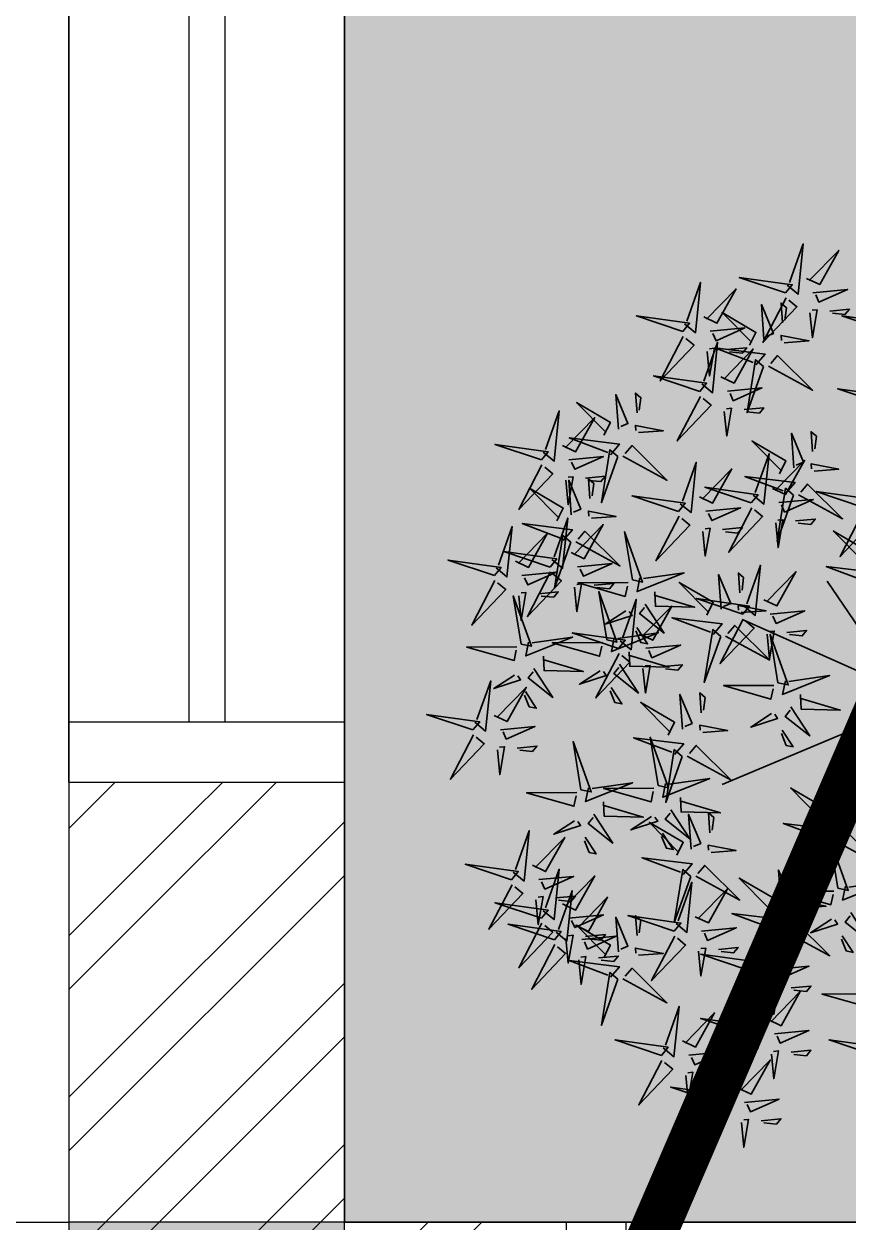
# Model space of a CAD drawing. Header units: millimetres. Extents: x -620 to 15825, y -3130 to 13425.
# Drawn here: x 8192 to 8880, y 4510 to 5511 of the extents above; entities that cross this region are included whole.
import ezdxf

# ---------------------------------------------------------------- set-up
doc = ezdxf.new("R2010")
doc.units = ezdxf.units.MM
doc.header["$LTSCALE"] = 150
doc.set_wipeout_variables(frame=1)
doc.linetypes.add('1215E_Roof Plan$0$DASHED', pattern=[0.75, 0.5, -0.25])
doc.linetypes.add('DASHED', pattern=[0.75, 0.5, -0.25])
for name, color, linetype in [('1215E_Columns$0$ad-Column', 3, 'Continuous'), ('1215E_Columns$0$ad-Column Hatch', 125, 'Continuous'), ('ad-Elevation 10', 8, 'Continuous'), ('ad-Furniture', 8, 'Continuous'), ('ad-Wall', 240, 'Continuous'), ('ad-Wall hatch', 8, 'Continuous')]:
    doc.layers.add(name, color=color, linetype=linetype)
for name, color, linetype, true_color in [('1215E_Roof Plan$0$ad-Secondary Roof', 6, 'Continuous', 0xff00ff), ('ad-Glass Sectionline', 140, 'Continuous', 0x00bfff), ('ad-Verandah', 7, 'Continuous', 0xa57c52)]:
    doc.layers.add(name, color=color, linetype=linetype, true_color=true_color)
doc.layers.add('ad-Landscape', color=7, linetype='Continuous', lineweight=35, true_color=0x007f00)
doc.layers.add('ad-Landscape 2', color=7, linetype='Continuous', lineweight=35, true_color=0x264c00)

# ---------------------------------------------------------------- blocks, each defined once
blk = doc.blocks.new('bamboo')
at = {"layer": 'ad-Landscape'}
for points in [[(-835, 1007.8), (-876.2, 987.1), (-939.2, 1094.8), (-843.4, 1000.5)], [(-854.3, 961.7), (-964.6, 970), (-872.5, 931.4), (-862.8, 954.4)], [(-1166, 756.5), (-1215.3, 904.1), (-1191.8, 735.2), (-1166, 756.5)], [(-906.4, 902.3), (-969.4, 907), (-954.8, 890.1), (-914.9, 895)], [(-974.8, 702), (-1024.2, 849.6), (-1000.7, 680.7), (-974.8, 702)], [(-1150.2, 755), (-1008.3, 828.6), (-1121.8, 720.5), (-1143.1, 746.4)], [(-1190.3, 750.9), (-1161.9, 716.5), (-1322.1, 700.2), (-1198.9, 743.8)], [(-1212, 689.6), (-1192.2, 648), (-1301.2, 587.1), (-1204.9, 680.9)], [(-999.2, 696.4), (-970.7, 661.9), (-1131, 645.7), (-1007.8, 689.3)], [(-1166.4, 669.3), (-1176.9, 559.2), (-1136.4, 650.5), (-1159.3, 660.7)], [(-1059.9, 523.7), (-1093.8, 494.6), (-1113.3, 654.4), (-1067.1, 532.2)], [(-1102, 678.9), (-1023.4, 671.3), (-1112.1, 656.1), (-1110.6, 671.8)], [(-1121.7, 544.2), (-1162.9, 523.5), (-1225.9, 631.2), (-1130.2, 536.9)], [(-1108, 616), (-1114, 553.1), (-1096.8, 567.3), (-1100.9, 607.4)], [(-1020.9, 635), (-1001.1, 593.4), (-1110, 532.6), (-1013.8, 626.4)], [(-975.2, 614.7), (-985.8, 504.7), (-945.3, 596), (-968.1, 606.1)], [(-910.8, 624.4), (-832.2, 616.8), (-921, 601.5), (-919.5, 617.3)], [(-1288.8, 429.3), (-1338.2, 576.9), (-1314.7, 408), (-1288.8, 429.3)], [(-1053.8, 499.5), (-907.2, 551.9), (-1075.6, 524.9), (-1053.8, 499.5)], [(-916.9, 561.5), (-922.9, 498.6), (-905.6, 512.8), (-909.7, 552.9)], [(-1273.1, 427.7), (-1131.2, 501.3), (-1244.7, 393.3), (-1266, 419.1)], [(-1141, 498.1), (-1251.3, 506.4), (-1159.2, 467.8), (-1149.5, 490.8)], [(-1055, 483.7), (-978.6, 343.4), (-1088.9, 454.6), (-1063.5, 476.4)], [(-1313.2, 423.7), (-1284.7, 389.2), (-1445, 373), (-1321.8, 416.6)], [(-1193.1, 438.6), (-1256.1, 443.4), (-1241.5, 426.4), (-1201.6, 431.4)], [(-1130.1, 433.9), (-1136.1, 355.2), (-1153.1, 443.6), (-1137.4, 442.4)], [(-1334.9, 362.3), (-1315.1, 320.7), (-1424, 259.8), (-1327.8, 353.7)], [(-1224.9, 351.7), (-1146.2, 344), (-1235, 328.8), (-1233.5, 344.6)], [(-1289.2, 342), (-1299.8, 231.9), (-1259.3, 323.3), (-1282.1, 333.4)], [(-1230.9, 288.8), (-1236.9, 225.9), (-1219.6, 240.1), (-1223.8, 280.1)], [(-1166, 102), (-1215.3, 249.6), (-1191.8, 80.7), (-1166, 102)], [(-933.9, 115.6), (-983.2, 263.3), (-959.7, 94.3), (-933.9, 115.6)]]:
    blk.add_lwpolyline(points, dxfattribs=at)
at = {"layer": 'ad-Landscape 2'}
for p, q in [((43.5, 73), (278.2, 631.2)), ((-12.4, 39.5), (-247.1, 564.2)), ((-23.6, 61.9), (-370, 296.3))]:
    blk.add_line(p, q, dxfattribs=at)
for points in [[(103.7, 1424.7), (54.4, 1572.3), (77.9, 1403.4), (103.7, 1424.7)], [(-387.8, 1356.5), (-437.1, 1504.1), (-413.6, 1335.2), (-387.8, 1356.5)], [(119.4, 1423.2), (261.4, 1496.7), (147.9, 1388.7), (126.6, 1414.5)], [(-372, 1355), (-230.1, 1428.5), (-343.6, 1320.5), (-364.9, 1346.4)], [(-160.7, 1284.9), (-160, 1444.8), (-116.9, 1294.1), (-149.7, 1287.2)], [(79.4, 1419.1), (107.8, 1384.6), (-52.4, 1368.4), (70.8, 1412)], [(581.6, 1302), (532.2, 1449.6), (555.7, 1280.7), (581.6, 1302)], [(-756.4, 1206.5), (-805.8, 1354.1), (-782.2, 1185.2), (-756.4, 1206.5)], [(-412.1, 1350.9), (-383.7, 1316.4), (-543.9, 1300.2), (-420.7, 1343.8)], [(-70.9, 1292.4), (-27.7, 1358.5), (-55.4, 1272.9), (-68.6, 1281.5)], [(57.7, 1357.7), (77.5, 1316.1), (-31.5, 1255.3), (64.8, 1349.1)], [(103.3, 1337.4), (92.8, 1227.4), (133.3, 1318.7), (110.4, 1328.8)], [(167.7, 1347.1), (246.3, 1339.5), (157.6, 1324.2), (159.1, 1340)], [(597.3, 1300.4), (739.2, 1374), (625.7, 1265.9), (604.4, 1291.8)], [(704.4, 1206.5), (655.1, 1354.1), (678.6, 1185.2), (704.4, 1206.5)], [(-415.1, 1179.2), (-464.4, 1326.8), (-440.9, 1157.9), (-415.1, 1179.2)], [(772.7, 1165.6), (723.3, 1313.2), (746.9, 1144.3), (772.7, 1165.6)], [(-740.7, 1205), (-598.8, 1278.5), (-712.2, 1170.5), (-733.6, 1196.4)], [(-500.1, 1137.3), (-534, 1108.2), (-553.5, 1268), (-507.4, 1145.8)], [(-433.8, 1289.5), (-414, 1248), (-523, 1187.1), (-426.7, 1280.9)], [(-388.2, 1269.3), (-398.7, 1159.2), (-358.2, 1250.5), (-381.1, 1260.6)], [(-323.8, 1278.9), (-245.2, 1271.3), (-333.9, 1256.1), (-332.4, 1271.8)], [(-169.3, 1271.7), (-323, 1296.4), (-162.4, 1238.9), (-169.3, 1271.7)], [(-18, 1257.9), (35, 1223.4), (30.4, 1245.3), (-7, 1260.2)], [(161.7, 1284.2), (155.7, 1221.3), (172.9, 1235.5), (168.8, 1275.6)], [(557.2, 1296.4), (585.7, 1261.9), (425.4, 1245.7), (548.6, 1289.3)], [(720.2, 1205), (862.1, 1278.5), (748.6, 1170.5), (727.3, 1196.4)], [(-561.9, 1157.8), (-603.1, 1137.1), (-666.2, 1244.8), (-570.4, 1150.5)], [(-399.4, 1177.7), (-257.4, 1251.3), (-370.9, 1143.2), (-392.2, 1169.1)], [(-175.7, 1247.6), (-131.9, 1256.8), (-191.9, 1107.3), (-173.4, 1236.6)], [(-92.2, 1230.9), (0.4, 1170.5), (-61.7, 1248.7), (-81.3, 1233.2)], [(303.5, 1094), (304.2, 1253.9), (347.3, 1103.2), (314.4, 1096.3)], [(535.5, 1235), (555.3, 1193.4), (446.4, 1132.5), (542.6, 1226.4)], [(645.6, 1224.3), (724.2, 1216.7), (635.4, 1201.5), (637, 1217.2)], [(788.4, 1164.1), (930.3, 1237.6), (816.9, 1129.6), (795.5, 1155.5)], [(-780.7, 1200.9), (-752.3, 1166.4), (-912.5, 1150.2), (-789.3, 1193.8)], [(-329.8, 1216), (-335.8, 1153.1), (-318.6, 1167.3), (-322.7, 1207.4)], [(-131.4, 1199.8), (-85.3, 1198.1), (-81.9, 1073.4), (-120.4, 1202.1)], [(680.1, 1200.9), (708.6, 1166.4), (548.3, 1150.2), (671.5, 1193.8)], [(581.2, 1214.7), (570.7, 1104.6), (611.1, 1195.9), (588.3, 1206.1)], [(-439.4, 1173.7), (-411, 1139.2), (-571.2, 1122.9), (-448, 1166.6)], [(-494, 1113.1), (-347.5, 1165.5), (-515.9, 1138.5), (-494, 1113.1)], [(-174.3, 1012.2), (-173.7, 1172.1), (-130.6, 1021.4), (-163.4, 1014.5)], [(393.3, 1101.5), (436.5, 1167.6), (408.8, 1082), (395.6, 1090.6)], [(748.4, 1160), (776.8, 1125.5), (616.6, 1109.3), (739.8, 1152.9)], [(639.6, 1161.5), (633.5, 1098.6), (650.8, 1112.8), (646.7, 1152.8)], [(-802.5, 1139.6), (-782.6, 1098), (-891.6, 1037.1), (-795.3, 1130.9)], [(-773.2, 987.3), (-807.1, 958.2), (-826.6, 1118), (-780.4, 995.8)], [(-756.8, 1119.3), (-767.3, 1009.2), (-726.8, 1100.5), (-749.7, 1110.6)], [(-692.4, 1128.9), (-613.8, 1121.3), (-702.5, 1106.1), (-701, 1121.8)], [(-581.3, 1111.7), (-691.5, 1120), (-599.4, 1081.4), (-589.8, 1104.4)], [(-461.1, 1112.3), (-441.3, 1070.7), (-550.3, 1009.8), (-454, 1103.7)], [(-155.7, 961.1), (-205, 1108.7), (-181.5, 939.8), (-155.7, 961.1)], [(658.4, 1139.6), (678.2, 1098), (569.2, 1037.1), (665.5, 1130.9)], [(704, 1119.3), (693.5, 1009.2), (734, 1100.5), (711.2, 1110.6)], [(768.4, 1128.9), (847.1, 1121.3), (758.3, 1106.1), (759.8, 1121.8)], [(892.5, 987.3), (858.6, 958.2), (839.1, 1118), (885.2, 995.8)], [(-495.2, 1097.3), (-418.8, 957), (-529.1, 1068.2), (-503.7, 1090.1)], [(-415.5, 1092), (-426, 981.9), (-385.5, 1073.2), (-408.4, 1083.4)], [(-365.5, 930.4), (-364.8, 1090.2), (-321.7, 939.6), (-354.5, 932.7)], [(-351.1, 1101.6), (-272.5, 1094), (-361.2, 1078.8), (-359.7, 1094.5)], [(-84.5, 1019.7), (-41.3, 1085.8), (-69, 1000.1), (-82.2, 1008.8)], [(294.9, 1080.8), (141.2, 1105.5), (301.8, 1048), (294.9, 1080.8)], [(446.2, 1067), (499.2, 1032.5), (494.6, 1054.4), (457.2, 1069.3)], [(726.6, 1098.6), (746.5, 1057), (637.5, 996.2), (733.8, 1090)], [(830.7, 1007.8), (789.5, 987.1), (726.4, 1094.8), (822.2, 1000.5)], [(772.3, 1078.4), (761.8, 968.3), (802.3, 1059.6), (779.4, 1069.7)], [(836.7, 1088), (915.3, 1080.4), (826.6, 1065.2), (828.1, 1080.9)], [(-698.4, 1066), (-704.4, 1003.1), (-687.2, 1017.3), (-691.3, 1057.4)], [(-633.3, 1052.3), (-696.3, 1057), (-681.8, 1040.1), (-641.8, 1045)], [(-570.3, 1047.5), (-576.3, 968.8), (-593.4, 1057.2), (-577.6, 1056)], [(-357.1, 1038.7), (-363.1, 975.8), (-345.9, 990), (-350, 1030.1)], [(-140, 959.5), (2, 1033.1), (-111.5, 925), (-132.8, 950.9)], [(288.5, 1056.7), (332.3, 1065.9), (272.3, 916.4), (290.8, 1045.7)], [(372, 1040), (464.6, 979.6), (402.5, 1057.8), (382.9, 1042.3)], [(762.4, 1066), (756.4, 1003.1), (773.6, 1017.3), (769.5, 1057.4)], [(-767.1, 963.1), (-620.5, 1015.5), (-788.9, 988.5), (-767.1, 963.1)], [(-183, 999), (-336.7, 1023.7), (-176.1, 966.2), (-183, 999)], [(-275.7, 937.9), (-232.5, 1004), (-260.1, 918.3), (-273.4, 927)], [(289.9, 848.6), (290.5, 1008.4), (333.6, 857.8), (300.8, 850.9)], [(332.8, 1008.9), (378.9, 1007.2), (382.3, 882.5), (343.8, 1011.2)], [(830.7, 1025.1), (824.7, 962.2), (841.9, 976.4), (837.8, 1016.5)], [(898.5, 963.1), (1045.1, 1015.5), (876.7, 988.5), (898.5, 963.1)], [(-180, 955.5), (-151.6, 921), (-311.8, 904.8), (-188.6, 948.4)], [(-189.3, 974.8), (-145.6, 984), (-205.5, 834.6), (-187, 963.9)], [(-105.9, 958.2), (-13.2, 897.8), (-75.4, 976), (-94.9, 960.5)], [(-31.6, 985.2), (21.3, 950.7), (16.7, 972.5), (-20.7, 987.5)], [(811.3, 961.7), (701, 970), (793.1, 931.4), (802.8, 954.4)], [(1141.3, 824.7), (1092, 972.3), (1115.5, 803.4), (1141.3, 824.7)], [(-768.3, 947.3), (-691.9, 807), (-802.2, 918.2), (-776.8, 940.1)], [(-592.6, 770.2), (-641.9, 917.8), (-618.4, 748.9), (-592.6, 770.2)], [(-374.1, 917.2), (-527.8, 941.9), (-367.2, 884.4), (-374.1, 917.2)], [(-145, 927.1), (-99, 925.4), (-95.6, 800.6), (-134.1, 929.4)], [(379.6, 856.1), (422.9, 922.2), (395.2, 836.5), (381.9, 845.1)], [(745.4, 783.8), (696, 931.4), (719.6, 762.5), (745.4, 783.8)], [(897.3, 947.3), (973.8, 807), (863.4, 918.2), (888.9, 940.1)], [(-843.4, 897.5), (-849.4, 818.8), (-866.4, 907.2), (-850.7, 906)], [(-380.5, 893), (-336.7, 902.2), (-396.6, 752.7), (-378.2, 882.1)], [(-297, 876.4), (-204.4, 816), (-266.5, 894.2), (-286.1, 878.7)], [(-201.7, 894.1), (-181.9, 852.5), (-290.9, 791.6), (-194.6, 885.5)], [(-222.7, 903.4), (-169.8, 868.9), (-174.4, 890.7), (-211.8, 905.7)], [(-91.7, 883.5), (-13.1, 875.8), (-101.8, 860.6), (-100.3, 876.4)], [(120.7, 803.3), (79.5, 782.6), (16.5, 890.3), (112.2, 796)], [(182.5, 782.8), (148.6, 753.6), (129.1, 913.5), (175.2, 791.2)], [(564.8, 755.5), (530.9, 726.4), (511.4, 886.2), (557.5, 764)], [(759.2, 902.3), (696.2, 907), (710.8, 890.1), (750.8, 895)], [(822.2, 897.5), (816.2, 818.8), (799.2, 907.2), (815, 906)], [(1157.1, 823.2), (1299, 896.7), (1185.5, 788.7), (1164.2, 814.6)], [(-576.8, 768.6), (-434.9, 842.2), (-548.4, 734.1), (-569.7, 760)], [(-336.2, 845.3), (-290.1, 843.6), (-286.7, 718.8), (-325.2, 847.6)], [(-156.1, 873.8), (-166.6, 763.7), (-126.1, 855), (-149, 865.2)], [(281.2, 835.4), (127.5, 860.1), (288.1, 802.6), (281.2, 835.4)], [(503, 776), (461.8, 755.3), (398.7, 863), (494.5, 768.7)], [(761.1, 782.3), (903, 855.8), (789.6, 747.8), (768.2, 773.7)], [(-97.7, 820.6), (-103.7, 757.7), (-86.5, 771.9), (-90.6, 811.9)], [(188.6, 758.6), (335.2, 810.9), (166.8, 784), (188.6, 758.6)], [(274.9, 811.2), (318.6, 820.4), (258.7, 670.9), (277.2, 800.3)], [(358.3, 794.5), (451, 734.2), (388.8, 812.4), (369.3, 796.8)], [(432.6, 821.6), (485.5, 787.1), (480.9, 808.9), (443.5, 823.9)], [(1117, 819.1), (1145.4, 784.6), (985.2, 768.4), (1108.4, 812)], [(-959.1, 700.5), (-817.2, 774), (-930.7, 666), (-952, 691.8)], [(-616.9, 764.6), (-588.5, 730.1), (-748.7, 713.9), (-625.5, 757.5)], [(-261.6, 680.5), (-302.7, 659.9), (-365.8, 767.6), (-270, 673.2)], [(-199.8, 660.1), (-233.7, 630.9), (-253.2, 790.8), (-207, 668.5)], [(101.4, 757.2), (-8.9, 765.5), (83.2, 726.9), (92.9, 749.9)], [(319.2, 763.5), (365.2, 761.8), (368.6, 637), (330.1, 765.8)], [(570.9, 731.3), (717.4, 783.7), (549, 756.7), (570.9, 731.3)], [(721.1, 778.2), (749.5, 743.7), (589.3, 727.5), (712.5, 771.1)], [(1291.5, 647.4), (1242.1, 795), (1265.7, 626.1), (1291.5, 647.4)], [(187.4, 742.8), (263.8, 602.4), (153.5, 713.7), (178.9, 735.5)], [(483.6, 729.9), (373.4, 738.2), (465.5, 699.6), (475.2, 722.6)], [(1095.3, 757.7), (1115.1, 716.2), (1006.1, 655.3), (1102.4, 749.1)], [(1140.9, 737.5), (1130.4, 627.4), (1170.9, 718.7), (1148, 728.8)], [(1205.3, 747.1), (1283.9, 739.5), (1195.2, 724.3), (1196.7, 740)], [(-638.6, 703.2), (-618.8, 661.6), (-727.8, 600.7), (-631.5, 694.6)], [(-528.6, 692.6), (-450, 684.9), (-538.7, 669.7), (-537.2, 685.5)], [(-264.9, 565.6), (-314.3, 713.2), (-290.7, 544.3), (-264.9, 565.6)], [(-193.7, 635.8), (-47.1, 688.2), (-215.5, 661.2), (-193.7, 635.8)], [(49.3, 697.7), (-13.7, 702.5), (0.8, 685.5), (40.8, 690.4)], [(112.3, 693), (106.3, 614.2), (89.3, 702.6), (105, 701.5)], [(569.7, 715.5), (646.1, 575.2), (535.8, 686.4), (561.2, 708.3)], [(699.3, 716.8), (719.2, 675.2), (610.2, 614.4), (706.4, 708.2)], [(745, 696.6), (734.5, 586.5), (774.9, 677.8), (752.1, 687.9)], [(809.4, 706.2), (888, 698.6), (799.3, 683.4), (800.8, 699.1)], [(868.3, 552), (818.9, 699.6), (842.4, 530.7), (868.3, 552)], [(1073.1, 552), (1023.7, 699.6), (1047.2, 530.7), (1073.1, 552)], [(1307.2, 645.9), (1449.1, 719.5), (1335.7, 611.4), (1314.3, 637.3)], [(-619.9, 538.4), (-669.2, 686), (-645.7, 517), (-619.9, 538.4)], [(-593, 682.9), (-603.5, 572.8), (-563, 664.1), (-585.9, 674.3)], [(431.6, 670.5), (368.6, 675.2), (383.1, 658.2), (423.1, 663.2)], [(494.6, 665.7), (488.6, 587), (471.6, 675.4), (487.3, 674.2)], [(1199.3, 684.2), (1193.3, 621.3), (1210.5, 635.5), (1206.4, 675.6)], [(-534.6, 629.7), (-540.6, 566.8), (-523.4, 581), (-527.5, 621)], [(-280.9, 634.5), (-391.2, 642.7), (-299.1, 604.1), (-289.4, 627.2)], [(-249.2, 564.1), (-107.3, 637.7), (-220.7, 529.6), (-242.1, 555.5)], [(-194.9, 620.1), (-118.4, 479.7), (-228.8, 591), (-203.4, 612.8)], [(-37.8, 466.8), (-37.2, 626.6), (5.9, 476), (-26.9, 469.1)], [(803.4, 643.3), (797.4, 580.4), (814.6, 594.6), (810.5, 634.7)], [(884, 550.5), (1025.9, 624), (912.4, 516), (891.1, 541.8)], [(1088.8, 550.5), (1230.7, 624), (1117.2, 516), (1095.9, 541.8)], [(1267.2, 641.9), (1295.6, 607.4), (1135.4, 591.1), (1258.6, 634.8)], [(-604.1, 536.8), (-462.2, 610.4), (-575.7, 502.3), (-597, 528.2)], [(-333, 575), (-396, 579.7), (-381.4, 562.8), (-341.5, 567.7)], [(-270, 570.3), (-276, 491.5), (-293, 579.9), (-277.2, 578.7)], [(680.5, 489.6), (639.3, 469), (576.2, 576.7), (672, 482.3)], [(742.3, 469.2), (708.4, 440), (688.9, 599.9), (735, 477.6)], [(1245.4, 580.5), (1265.3, 538.9), (1156.3, 478), (1252.6, 571.9)], [(-712.1, 448.7), (-753.3, 428.1), (-816.4, 535.7), (-720.6, 441.4)], [(-650.3, 428.2), (-684.2, 399.1), (-703.7, 559), (-657.6, 436.7)], [(-289.2, 560), (-260.8, 525.6), (-421, 509.3), (-297.8, 552.9)], [(52, 474.3), (95.2, 540.4), (67.5, 454.7), (54.3, 463.3)], [(843.9, 546.4), (872.4, 511.9), (712.1, 495.7), (835.3, 539.3)], [(1048.7, 546.4), (1077.2, 511.9), (916.9, 495.7), (1040.1, 539.3)], [(1291.1, 560.2), (1280.6, 450.1), (1321.1, 541.4), (1298.2, 551.6)], [(1355.5, 569.8), (1434.1, 562.2), (1345.4, 547), (1346.9, 562.7)], [(-644.2, 532.8), (-615.8, 498.3), (-776, 482), (-652.8, 525.7)], [(-311, 498.7), (-291.1, 457.1), (-400.1, 396.2), (-303.9, 490)], [(748.4, 444.9), (894.9, 497.3), (726.5, 470.3), (748.4, 444.9)], [(1349.5, 506.9), (1343.5, 444), (1360.7, 458.2), (1356.6, 498.3)], [(-665.9, 471.4), (-646.1, 429.8), (-755.1, 368.9), (-658.8, 462.8)], [(-555.9, 460.7), (-477.3, 453.1), (-566, 437.9), (-564.5, 453.6)], [(-265.3, 478.4), (-275.8, 368.3), (-235.4, 459.6), (-258.2, 469.8)], [(-200.9, 488), (-122.3, 480.4), (-211, 465.2), (-209.5, 480.9)], [(-46.5, 453.6), (-200.1, 478.3), (-39.6, 420.8), (-46.5, 453.6)], [(822.2, 485), (842, 443.4), (733.1, 382.6), (829.3, 476.4)], [(867.9, 464.7), (857.4, 354.7), (897.8, 446), (875, 456.1)], [(932.3, 474.4), (1010.9, 466.8), (922.2, 451.6), (923.7, 467.3)], [(1027, 485), (1046.8, 443.4), (937.9, 382.6), (1034.1, 476.4)], [(1072.7, 464.7), (1062.1, 354.7), (1102.6, 446), (1079.8, 456.1)], [(1137.1, 474.4), (1215.7, 466.8), (1126.9, 451.6), (1128.4, 467.3)], [(-644.2, 404), (-497.6, 456.4), (-666, 429.4), (-644.2, 404)], [(-620.3, 451.1), (-630.8, 341), (-590.3, 432.3), (-613.2, 442.5)], [(-206.9, 425.1), (-212.9, 362.2), (-195.7, 376.4), (-199.8, 416.5)], [(-52.8, 429.4), (-9, 438.6), (-69, 289.1), (-50.5, 418.5)], [(30.7, 412.7), (123.3, 352.4), (61.2, 430.6), (41.6, 415)], [(104.9, 439.8), (157.9, 405.3), (153.3, 427.1), (115.9, 442.1)], [(455.6, 305.5), (421.7, 276.4), (402.2, 436.3), (448.3, 314)], [(661.1, 443.6), (550.9, 451.8), (643, 413.2), (652.6, 436.3)], [(617.5, 275.9), (618.2, 435.7), (661.3, 285.1), (628.5, 278.2)], [(747.2, 429.2), (823.6, 288.8), (713.3, 400), (738.7, 421.9)], [(-731.5, 402.7), (-841.7, 410.9), (-749.6, 372.3), (-739.9, 395.4)], [(-645.4, 388.3), (-569, 247.9), (-679.3, 359.1), (-653.9, 381)], [(-561.9, 397.8), (-567.9, 334.9), (-550.7, 349.1), (-554.8, 389.2)], [(-8.5, 381.7), (37.5, 380), (40.9, 255.2), (2.4, 384)], [(393.8, 326), (352.6, 305.3), (289.5, 413), (385.3, 318.7)], [(609.1, 384.1), (546.1, 388.8), (560.6, 371.9), (600.6, 376.8)], [(672.1, 379.4), (666.1, 300.6), (649, 389), (664.8, 387.8)], [(926.3, 411.5), (920.3, 348.6), (937.5, 362.8), (933.4, 402.9)], [(1131.1, 411.5), (1125, 348.6), (1142.3, 362.8), (1138.2, 402.9)], [(-783.5, 343.2), (-846.5, 347.9), (-832, 331), (-792, 335.9)], [(-720.5, 338.5), (-726.5, 259.7), (-743.5, 348.1), (-727.8, 346.9)], [(707.3, 283.4), (750.5, 349.5), (722.8, 263.8), (709.6, 272.4)], [(-606.2, 183.8), (-655.6, 331.4), (-632, 162.5), (-606.2, 183.8)], [(461.7, 281.3), (608.2, 333.7), (439.8, 306.7), (461.7, 281.3)], [(945.2, 153.2), (945.8, 313), (988.9, 162.4), (956.1, 155.5)], [(-425.4, 189.6), (-466.6, 169), (-529.7, 276.7), (-433.9, 182.4)], [(-363.6, 169.2), (-397.5, 140), (-417, 299.9), (-370.9, 177.6)], [(374.4, 279.9), (264.1, 288.2), (356.3, 249.6), (365.9, 272.6)], [(608.9, 262.7), (455.2, 287.4), (615.8, 229.9), (608.9, 262.7)], [(1141.3, 142.9), (1092, 290.5), (1115.5, 121.6), (1141.3, 142.9)], [(-590.5, 182.3), (-448.6, 255.9), (-562, 147.8), (-583.4, 173.7)], [(460.4, 265.6), (536.9, 125.2), (426.5, 236.4), (452, 258.3)], [(602.5, 238.5), (646.3, 247.7), (586.3, 98.2), (604.8, 227.6)], [(686, 221.8), (778.6, 161.5), (716.5, 239.7), (696.9, 224.1)], [(760.2, 248.9), (813.2, 214.4), (808.6, 236.2), (771.2, 251.2)]]:
    blk.add_lwpolyline(points, dxfattribs=at)
blk = doc.blocks.new('zw$FE9C')
at = {"transparency": 33554559}
h = blk.add_hatch(color=256, dxfattribs=at)
h.dxf.hatch_style = 1
h.set_gradient(color1=(153, 204, 0), color2=(63, 127, 0), tint=1, name='INVSPHERICAL')
h.paths.add_polyline_path([(8460, 4510), (12805, 4510), (12805, 7945), (8460, 7945)])
h = blk.add_hatch(dxfattribs=at)
h.set_pattern_fill('GRASS', color=74)
h.set_pattern_definition([(90, (-1087975.541, 674585.024), (-17.96051224, 17.96051224), [4.7625, -31.1585245]), (45, (-1087975.54, 674585.024), (-17.96051224, 17.96051224), [4.7625, -20.6375]), (135, (-1087975.54, 674585.024), (-17.96051224, -17.96051224), [4.7625, -20.6375])])
h.paths.add_polyline_path([(8460, 4510), (12805, 4510), (12805, 7945), (8460, 7945)])
at = {"layer": 'ad-Elevation 10'}
blk.add_lwpolyline([(8460, 4510), (12805, 4510), (12805, 7945), (8460, 7945)], close=True, dxfattribs=at)
at = {"layer": 'ad-Landscape', "linetype": 'Continuous', "xscale": -0.2620739326953546, "yscale": 0.2620739326953546, "zscale": 0.2620739326953535, "rotation": 89.99999999999994}
blk.add_blockref('bamboo', (8940.6, 4948.3), dxfattribs=at)
blk = doc.blocks.new('zw$BB2B')
at = {"layer": 'ad-Furniture', "linetype": 'DASHED'}
blk.add_lwpolyline([(6705, 4510), (8230, 4510)], dxfattribs=at)
blk = doc.blocks.new('$ZCDB_AUDIT_GENERATED_C7DC')
blk.add_wipeout([(0, 230), (900, 230), (900, 0), (0, 0)]).dxf.layer = 'ad-Elevation 10'
at = {"layer": 'ad-Elevation 10'}
for points in [[(900, 230), (0, 230)], [(900, 0), (0, 0)]]:
    blk.add_lwpolyline(points, dxfattribs=at)
for points in [[(50, 0), (50, 230), (0, 230), (0, 0)], [(850, 0), (900, 0), (900, 230), (850, 230)], [(467.5, 133), (467.5, 115), (432.5, 115), (432.5, 165), (467.5, 165), (467.5, 147), (445.5, 147), (445.5, 133)], [(815, 133), (815, 115), (850, 115), (850, 165), (815, 165), (815, 147), (837, 147), (837, 133)], [(85, 83), (85, 65), (50, 65), (50, 115), (85, 115), (85, 97), (63, 97), (63, 83)], [(432.5, 83), (432.5, 65), (467.5, 65), (467.5, 115), (432.5, 115), (432.5, 97), (454.5, 97), (454.5, 83)]]:
    blk.add_lwpolyline(points, close=True, dxfattribs=at)
at = {"layer": 'ad-Glass Sectionline'}
for points in [[(467.5, 165), (815, 165)], [(432.5, 115), (85, 115)], [(467.5, 115), (815, 115)], [(432.5, 65), (85, 65)]]:
    blk.add_lwpolyline(points, dxfattribs=at)
for points in [[(450, 145), (835, 145), (835, 135), (450, 135)], [(450, 95), (65, 95), (65, 85), (450, 85)]]:
    blk.add_lwpolyline(points, close=True, dxfattribs=at)
blk = doc.blocks.new('*U24')
blk.add_blockref('$ZCDB_AUDIT_GENERATED_C7DC', (0, 0))
blk = doc.blocks.new('zw$7F57')
blk.add_wipeout([(230, 1350), (230, -1350), (0, -1350), (0, 1350)]).dxf.layer = 'ad-Elevation 10'
at = {"layer": 'ad-Elevation 10'}
for points in [[(0, -1350), (0, 1350)], [(230, -1350), (230, 1350)], [(100, 1300), (100, -1300)], [(130, 1300), (130, -1300)]]:
    blk.add_lwpolyline(points, dxfattribs=at)
blk.add_lwpolyline([(0, -1300), (0, -1350), (230, -1350), (230, -1300)], close=True, dxfattribs=at)
blk = doc.blocks.new('zw$6EBD')
at = {"layer": 'ad-Wall hatch', "transparency": 33554610}
h = blk.add_hatch(dxfattribs=at)
h.set_pattern_fill('ANSI32', color=256, scale=10)
h.set_pattern_definition([(45, (-1721203.37, 634249.32), (-67.351921, 67.351921), []), (45, (-1721158.47, 634249.32), (-67.351921, 67.351921), [])])
h.paths.add_polyline_path([(10375, 4510), (8460, 4510), (8460, 7945), (10375, 7945), (10375, 8405), (10145, 8405), (10145, 8175), (8230, 8175), (8230, 4280), (10145, 4280), (10145, 230), (8255, 230), (8255, 0), (10375, 0)])
for name, p, rotation in [('zw$7F57', (8230, 6227.5), 359.9999999999999), ('*U24', (9545, 4510), 179.9999999999999)]:
    blk.add_blockref(name, p, dxfattribs=dict(rotation=rotation))
at = {"layer": 'ad-Wall'}
blk.add_lwpolyline([(10375, 4510), (8460, 4510), (8460, 7945), (10375, 7945), (10375, 8405), (10145, 8405), (10145, 8175), (8230, 8175), (8230, 4280), (10145, 4280), (10145, 230), (8255, 230), (8255, 0), (10375, 0)], close=True, dxfattribs=at)
blk = doc.blocks.new('1215E_Columns$0$zw$C199')
at = {"layer": '1215E_Columns$0$ad-Column Hatch', "transparency": 33554687}
h = blk.add_hatch(color=256, dxfattribs=at)
h.dxf.hatch_style = 1
h.paths.add_polyline_path([(0, 0), (230, 0), (230, 230), (0, 230)])
at = {"layer": '1215E_Columns$0$ad-Column'}
blk.add_lwpolyline([(0, 0), (230, 0), (230, 230), (0, 230)], close=True, dxfattribs=at)
blk = doc.blocks.new('1215E_Columns')
at = {"layer": '1215E_Columns$0$ad-Column', "rotation": 359.9999999999996}
blk.add_blockref('1215E_Columns$0$zw$C199', (8230, 4280), dxfattribs=at)
blk = doc.blocks.new('1215E_Roof Plan')
at = {"layer": '1215E_Roof Plan$0$ad-Secondary Roof', "linetype": '1215E_Roof Plan$0$DASHED', "ltscale": 2, "const_width": 40}
blk.add_lwpolyline([(8915, 4960), (7371.9, 1375), (8915, -2210), (12195, -2210), (12195, 4960)], close=True, dxfattribs=at)

msp = doc.modelspace()

# ---------------------------------------------------------------- block references
at = {"layer": 'ad-Verandah'}
msp.add_blockref('zw$FE9C', (0, 0), dxfattribs=at)

# ---------------------------------------------------------------- next in the draw order: block references
at = {"layer": 'ad-Furniture'}
msp.add_blockref('zw$BB2B', (0, 0), dxfattribs=at)

# ---------------------------------------------------------------- next in the draw order: block references
msp.add_blockref('zw$6EBD', (0, 0))

# ---------------------------------------------------------------- next in the draw order: block references
msp.add_blockref('1215E_Columns', (0, 0))

# ---------------------------------------------------------------- next in the draw order: block references
msp.add_blockref('1215E_Roof Plan', (0, 0))

doc.saveas('drawing.dxf')
